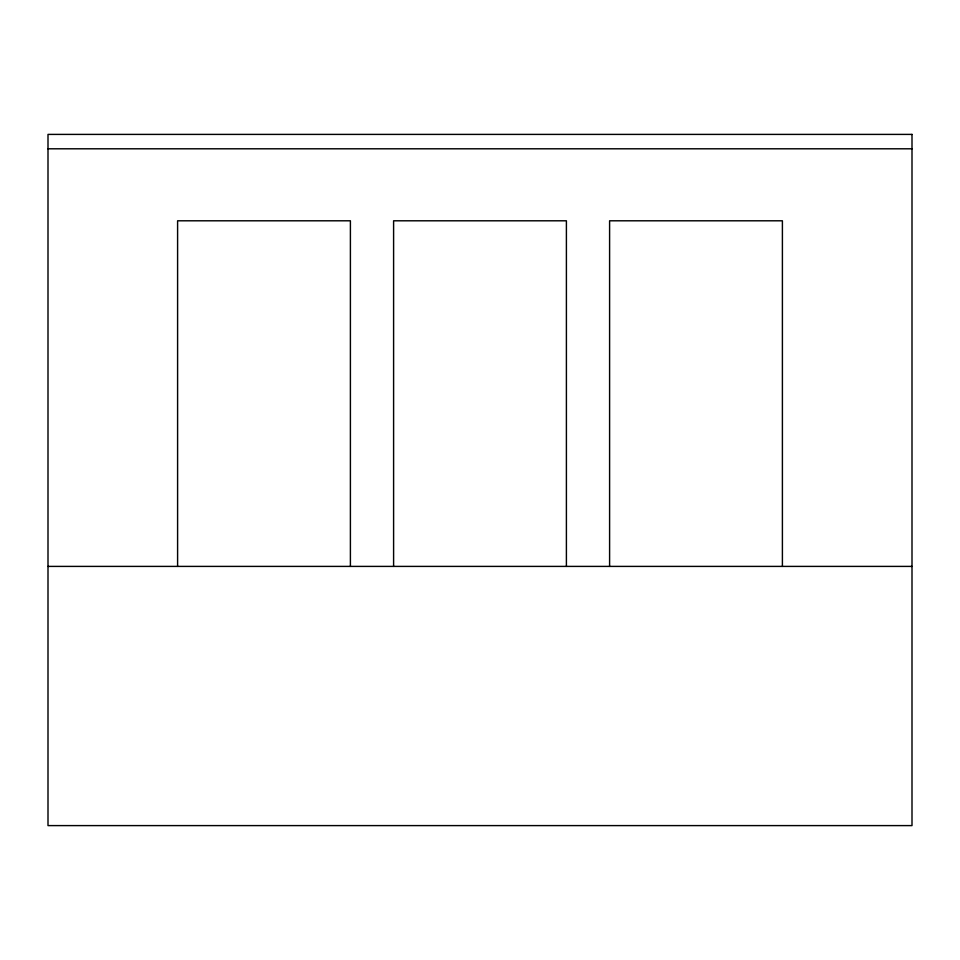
<?xml version="1.0" encoding="UTF-8"?>
<svg xmlns="http://www.w3.org/2000/svg" width="960" height="960" viewBox="0 0 960 960"><rect width="100%" height="100%" fill="white"/><g stroke="black" fill="none" stroke-linecap="round" stroke-linejoin="round"><path stroke-width="1.44" d="M48 148.8L912 148.8M48 566.4L912 566.4M782.4 566.4L782.4 220.8L609.6 220.8L609.6 566.4M566.4 566.4L566.4 220.8L393.6 220.8L393.6 566.4M350.4 566.4L350.4 220.8L177.6 220.8L177.6 566.4M912 134.4L48 134.4L48 825.6L912 825.6L912 134.4"/></g></svg>
